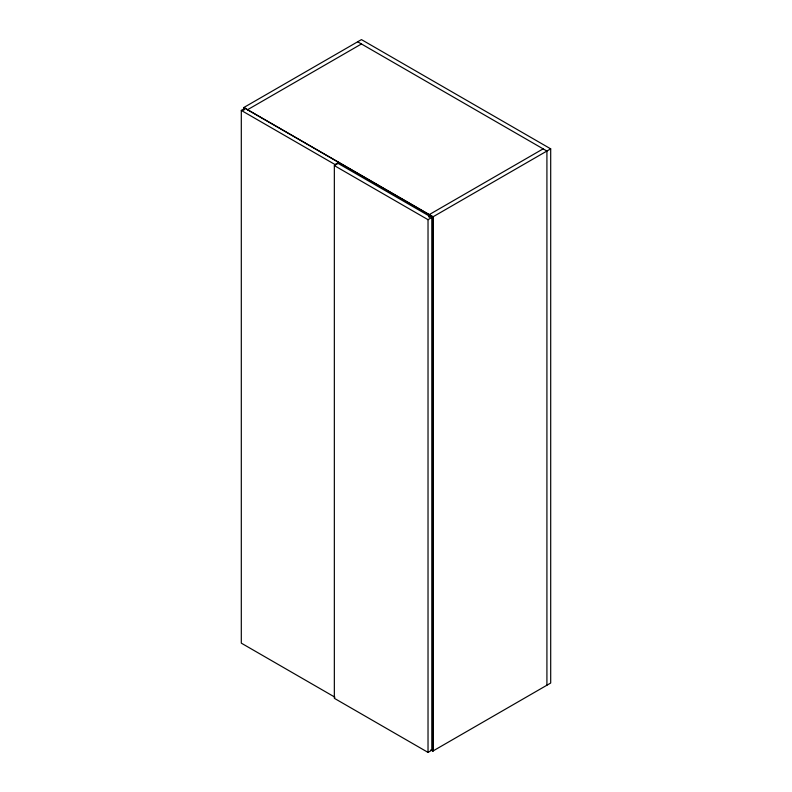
<?xml version="1.0" encoding="UTF-8"?>
<svg xmlns="http://www.w3.org/2000/svg" width="792" height="792" viewBox="0 0 792 792"><rect width="100%" height="100%" fill="white"/><g stroke="black" fill="none" stroke-linecap="round" stroke-linejoin="round"><path stroke-width="1.19" d="M243.698 110.058L243.698 107.583L361.449 39.6L550.697 148.856L550.697 683.031L432.947 751.014L431.056 749.925M334.976 697.227L241.303 643.144L241.303 110.425L245.084 108.237M247.48 109.771L361.449 43.966M338.768 162.32L334.976 164.508L241.303 110.425M334.343 165.597L338.135 163.419L431.808 217.503L431.808 750.212L428.026 752.4L334.343 698.316L334.343 165.597L428.026 219.681L431.808 217.503M543.134 148.856L429.165 214.662L429.165 217.137M243.698 107.583L432.947 216.85L550.697 148.856M357.667 41.788L546.916 151.044L546.916 685.219M431.175 749.846L433.075 750.945L433.075 216.77L243.827 107.514L243.827 109.989M432.947 216.85L432.947 751.014M429.284 214.583L429.284 217.058M428.026 219.681L428.026 752.4"/></g></svg>
